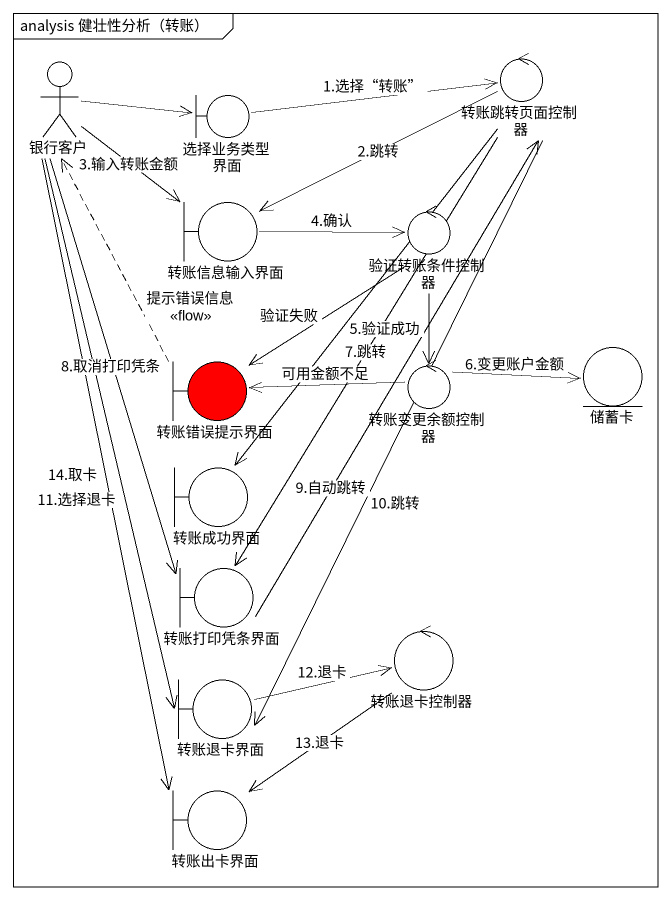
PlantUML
@startuml
mainframe analysis 健壮性分析（转账）
actor 银行客户
control 转账跳转页面控制器
boundary "选择业务类型 界面" as 选择业务类型_界面
boundary 转账信息输入界面
control 验证转账条件控制器
boundary 转账错误提示界面 #FF0000
control 转账变更余额控制器
entity 储蓄卡
boundary 转账成功界面
boundary 转账打印凭条界面
boundary 转账退卡界面
control 转账退卡控制器
boundary 转账出卡界面
银行客户 -right-> 选择业务类型_界面
银行客户 --> 转账信息输入界面 : 3.输入转账金额
银行客户 --> 转账打印凭条界面 : 8.取消打印凭条
银行客户 --> 转账退卡界面 : 11.选择退卡
银行客户 --> 转账出卡界面 : 14.取卡
转账跳转页面控制器 -left-> 转账信息输入界面 : 2.跳转
转账跳转页面控制器 --> 转账成功界面
转账跳转页面控制器 --> 转账打印凭条界面 : 7.跳转
转账跳转页面控制器 --> 转账退卡界面 : 10.跳转
选择业务类型_界面 -right-> 转账跳转页面控制器 : 1.选择“转账”
转账信息输入界面 -right-> 验证转账条件控制器 : 4.确认
验证转账条件控制器 --> 转账错误提示界面 : 验证失败
验证转账条件控制器 --> 转账变更余额控制器 : 5.验证成功
转账错误提示界面 .up.> 银行客户 : 提示错误信息\n<<flow>>
转账变更余额控制器 -left-> 转账错误提示界面 : 可用金额不足
转账变更余额控制器 -right-> 储蓄卡 : 6.变更账户金额
转账打印凭条界面 -up-> 转账跳转页面控制器 : 9.自动跳转
转账退卡界面 -right-> 转账退卡控制器 : 12.退卡
转账退卡控制器 --> 转账出卡界面 : 13.退卡
@enduml
